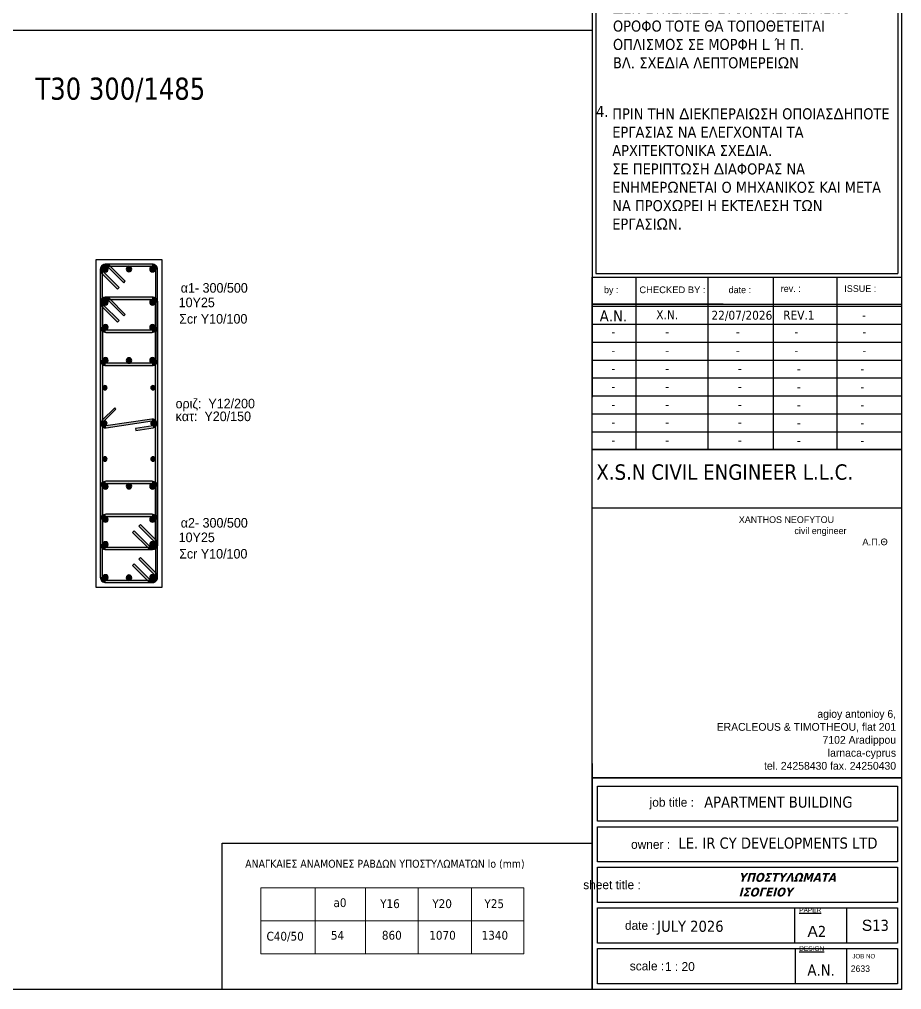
# Model space of a CAD drawing. Header units: millimetres. Extents: x -2171 to 1563, y -1758 to -1505.
# Drawn here: x -1136.86 to -1116.85, y -1630.29 to -1608.28 of the extents above; entities that cross this region are included whole.
import ezdxf

# ---------------------------------------------------------------- set-up
doc = ezdxf.new("R2010")
doc.units = ezdxf.units.MM
for name, color, linetype in [('-S_TEXT', 3, 'Continuous'), ('ANOIGMATA', 7, 'Continuous'), ('Col_Det', 7, 'Continuous'), ('Col_Det_Fill', 7, 'Continuous'), ('Geo_Col_Pro_1', 7, 'Continuous'), ('pinakaki', 153, 'Continuous')]:
    doc.layers.add(name, color=color, linetype=linetype)
doc.layers.add('A-ANNO-DIMS', color=1, linetype='Continuous', lineweight=9)
doc.layers.add('TEXT', color=20, linetype='Continuous', lineweight=13)
doc.styles.add('S1Arl22_b_934_161', font='arial.ttf', dxfattribs={"width": 0.933629, "height": 0.002175})
doc.styles.get("Standard").update_dxf_attribs({"font": 'tahoma.ttf'})

# ---------------------------------------------------------------- blocks, each defined once
blk = doc.blocks.new('PINAKAKI')
at = {"color": 0}
for p, q in [((121988.65, -208358.392), (121988.65, -208373.351)), ((121988.733, -208358.475), (121988.733, -208370.548)), ((121995.588, -208358.475), (121995.588, -208370.548)), ((121995.67, -208358.392), (121995.669, -208370.631)), ((121988.649, -208370.631), (121995.669, -208370.631)), ((121988.732, -208370.548), (121995.587, -208370.548)), ((121989.64, -208370.631), (121989.64, -208374.541)), ((121991.28, -208374.541), (121991.28, -208370.631)), ((121992.766, -208374.541), (121992.766, -208370.631)), ((121994.208, -208374.541), (121994.208, -208370.631)), ((121991.624, -208371.24), (121988.651, -208371.24)), ((121988.651, -208371.24), (121995.67, -208371.24)), ((121995.67, -208371.291), (121988.651, -208371.291)), ((121995.67, -208371.24), (121995.67, -208371.291)), ((121995.67, -208375.87), (121988.651, -208375.87)), ((121988.651, -208381.659), (121988.651, -208386.792)), ((121988.774, -208382.974), (121988.774, -208382.175)), ((121988.774, -208383.895), (121988.774, -208383.096)), ((121988.774, -208384.816), (121988.774, -208384.018)), ((121988.774, -208385.738), (121988.774, -208384.939)), ((121988.774, -208386.659), (121988.774, -208385.861))]:
    blk.add_line(p, q, dxfattribs=at)
at = {"color": 3}
blk.add_line((121995.67, -208372.455), (121995.67, -208374.541), dxfattribs=at)
at = {"color": 0}
for points in [[(121988.651, -208370.631), (121995.67, -208370.631), (121995.67, -208374.541), (121988.651, -208374.541)], [(121988.651, -208370.631), (121995.67, -208370.631), (121995.67, -208374.541), (121988.651, -208374.541)], [(121988.651, -208374.541), (121995.67, -208374.541), (121995.67, -208381.988), (121988.651, -208381.988)], [(121988.651, -208381.988), (121995.67, -208381.988), (121995.67, -208386.792), (121988.651, -208386.792)]]:
    blk.add_lwpolyline(points, close=True, dxfattribs=at)
for points in [[(121988.651, -208371.697), (121995.67, -208371.697)], [(121988.651, -208372.103), (121995.67, -208372.103)], [(121988.651, -208372.51), (121995.67, -208372.51)], [(121988.651, -208372.916), (121995.67, -208372.916)], [(121988.651, -208373.322), (121995.67, -208373.322)], [(121988.651, -208373.728), (121995.67, -208373.728)], [(121988.651, -208374.135), (121995.67, -208374.135)], [(121988.774, -208382.175), (121995.574, -208382.175), (121995.574, -208382.974), (121988.774, -208382.974)], [(121988.774, -208383.096), (121995.574, -208383.096), (121995.574, -208383.895), (121988.774, -208383.895)], [(121988.774, -208384.018), (121995.574, -208384.018), (121995.574, -208384.816), (121988.774, -208384.816)], [(121988.774, -208384.939), (121995.574, -208384.939), (121995.574, -208385.738), (121988.774, -208385.738)], [(121993.239, -208384.939), (121993.239, -208385.738)], [(121994.417, -208384.939), (121994.417, -208385.738)], [(121988.774, -208385.861), (121995.574, -208385.861), (121995.574, -208386.659), (121988.774, -208386.659)], [(121993.259, -208385.861), (121993.259, -208386.659)], [(121994.417, -208385.861), (121994.417, -208386.659)]]:
    blk.add_lwpolyline(points, dxfattribs=at)
blk.add_lwpolyline([(121988.651, -208374.541), (121995.67, -208374.541)])
at = {"layer": '-S_TEXT', "color": 3}
blk.add_text('4.', height=0.25, dxfattribs=at).set_placement((121988.739, -208366.994))
at = {"layer": '-S_TEXT', "color": 3, "char_height": 0.25, "attachment_point": 1}
for s, insert in [('ΣΤΗΝ ΠΕΡΙΠΤ{\\fArial|b0|i0|c186|p34;Ω}ΣΗ ΟΠΟΥ ΤΟ ΥΠΟΣΤΥΛ{\\fArial|b0|i0|c186|p34;Ω}ΜΑ {\\fArial|b0|i0|c186|p34;Δ}ΕΝ ΣΥΝΕΧΙΖΕΙ ΣΤΟΝ ΥΠΕΡΚΕΙΜΕΝΟ ΟΡΟΦΟ ΤΟΤΕ ΘΑ ΤΟΠΟΘΕΤΕΙΤΑΙ ΟΠΛΙΣΜΟΣ ΣΕ ΜΟΡΦΗ {\\fArial|b0|i0|c186|p34;L }Ή Π{\\fArial|b0|i0|c186|p34;.  \\P}ΒΛ{\\fArial|b0|i0|c186|p34;. }ΣΧΕ{\\fArial|b0|i0|c186|p34;Δ}Ι{\\fArial|b0|i0|c186|p34;A }ΛΕΠΤΟΜΕΡΕΙ{\\fArial|b0|i0|c186|p34;Ω}Ν', (121989.123, -208363.973)), ('ΠΡΙΝ ΤΗΝ {\\fArial|b0|i0|c186|p34;Δ}ΙΕΚΠΕΡΑΙ{\\fArial|b0|i0|c186|p34;Ω}ΣΗ ΟΠΟΙΑΣ{\\fArial|b0|i0|c186|p34;Δ}ΗΠΟΤΕ ΕΡΓΑΣΙΑΣ ΝΑ ΕΛΕΓΧΟΝΤΑΙ ΤΑ ΑΡΧΙΤΕΚΤΟΝΙΚΑ ΣΧΕ{\\fArial|b0|i0|c186|p34;Δ}ΙΑ{\\fArial|b0|i0|c186|p34;.\\P}ΣΕ ΠΕΡΙΠΤ{\\fArial|b0|i0|c186|p34;Ω}ΣΗ {\\fArial|b0|i0|c186|p34;Δ}ΙΑΦΟΡΑΣ ΝΑ ΕΝΗΜΕΡ{\\fArial|b0|i0|c186|p34;Ω}ΝΕΤΑΙ Ο ΜΗΧΑΝΙΚΟΣ ΚΑΙ ΜΕΤΑ ΝΑ ΠΡΟΧ{\\fArial|b0|i0|c186|p34;Ω}ΡΕΙ Η ΕΚΤΕΛΕΣΗ Τ{\\fArial|b0|i0|c186|p34;Ω}Ν ΕΡΓΑΣΙ{\\fArial|b0|i0|c186|p34;Ω}Ν{\\fArial|b0|i0|c186|p34;.}', (121989.107, -208366.797))]:
    blk.add_mtext_dynamic_manual_height_columns(s, width=6.38621, gutter_width=1, heights=[0], dxfattribs=dict(at, insert=insert))
at = {"layer": 'ANOIGMATA', "attachment_point": 1}
for s, insert, char_height, width in [('\\pi4.5494;{\\fBankGothic Lt BT|b0|i0|c0|p34;\\H1.5x;\\C7;XANTHOS NEOFYTOU\\P\\pi5.8103;civil engineer\\P\\pi7.351;\\fArial|b0|i0|c161|p34;Α.Π.Θ}', (121987.429, -208376.054), 0.10094, 7.9171), ('\\pxqr;{\\fBankGothic Lt BT|b0|i0|c161|p34;\\H1.1667x;\\C0;agioy antonioy 6,\\PERACLEOUS & TIMOTHEOU, flat 201\\P7102 Aradippou\\Plarnaca-cyprus\\Ptel. 24258430 fax. 24250430}', (121987.487, -208380.449), 0.15141, 8.05841), ('\\pxqr;{\\fBankGothic Lt BT|b0|i0|c0|p34;\\H1.5x;\\C7; \\H1.3333x; job title :}', (121987.622, -208382.441), 0.10094, 3.33818), ('\\A1;\\pxql;{\\H0.99983x;\\C7;APARTMENT BUILDING  \\H0.75013x;  }', (121991.193, -208382.412), 0.25234, 5.34758), ('\\pxqr;{\\fBankGothic Lt BT|b0|i0|c0|p34;\\H1.5x;\\C7; \\H1.3333x; owner :}', (121987.081, -208383.397), 0.10094, 3.33818), ('\\A1;{\\C7;LE. IR CY DEVELOPMENTS LTD  }', (121990.609, -208383.342), 0.2523, 5.34758), ('{\\fBankGothic Lt BT|b0|i0|c0|p34;\\C7;     sheet title :}', (121988.074, -208384.313), 0.20187, 3.33818), ('\\pxi8.03;{\\fBankGothic Lt BT|b0|i0|c161|p34;\\H0.5x;\\L\\C7;PAPER\\H2x;\\l }', (121991.643, -208384.933), 0.2125, 3.51387), ('\\pxqr;{\\fBankGothic Lt BT|b0|i0|c0|p34;\\C7; date :}', (121986.733, -208385.234), 0.20187, 3.33818), ('{\\fTahoma|b0|i0|c0|p34;\\C7;JULY 2026}', (121990.127, -208385.229), 0.25234, 4.57511), ('\\pxi8.03;{\\fBankGothic Lt BT|b0|i0|c0|p34;\\H0.5x;\\L\\C7;DESIGN\\H2x;\\l }', (121991.643, -208385.808), 0.2125, 3.51387), ('\\pxi8.03;{\\fBankGothic Lt BT|b0|i0|c0|p34;\\C7;JOB NO}', (121993.744, -208385.984), 0.10094, 3.33818), ('\\pxqr;{\\fBankGothic Lt BT|b0|i0|c0|p34;\\C7; scale :}', (121986.947, -208386.155), 0.20187, 3.33818), ('\\pxi8.03;{\\fBankGothic Lt BT|b0|i0|c161|p34;\\C7;2\\fBankGothic Lt BT|b0|i0|c0|p34;633}', (121993.339, -208386.244), 0.14671, 4.85205)]:
    blk.add_mtext(s, dxfattribs=dict(at, insert=insert, char_height=char_height, width=width))
at = {"layer": 'ANOIGMATA', "char_height": 0.25234, "attachment_point": 1}
for s, insert in [('{\\fArial|b0|i0|c186|p34;A}2', (121993.535, -208385.347)), ('A{\\fArial|b0|i0|c186|p34;.}N{\\fArial|b0|i0|c186|p34;.}', (121993.535, -208386.222))]:
    blk.add_mtext_dynamic_manual_height_columns(s, width=10.89316, gutter_width=1, heights=[0], dxfattribs=dict(at, insert=insert))
at = {"layer": 'TEXT', "color": 0, "attachment_point": 1}
for s, insert, char_height, width in [('\\pxqc;{\\fBankGothic Lt BT|b0|i0|c161|p34;\\C7;by :}', (121988.625, -208370.839), 0.15234, 0.91751), ('\\pxqc;{\\fArial|b0|i0|c186|p34;\\C7;CHECKED BY\\fBankGothic Lt BT|b0|i0|c161|p34; :}', (121989.201, -208370.839), 0.15234, 2.53906), ('\\pxqc;{\\fBankGothic Lt BT|b0|i0|c0|p34;\\C7;date :}', (121990.732, -208370.839), 0.15234, 2.53906), ('{\\fBankGothic Lt BT|b0|i0|c161|p34;\\C7;rev\\fBankGothic Lt BT|b0|i0|c0|p34;.\\fBankGothic Lt BT|b0|i0|c161|p34; :}', (121992.929, -208370.812), 0.152344, 2.53906), ('{\\fBankGothic Lt BT|b0|i0|c0|p34;\\C7;ISSUE\\fBankGothic Lt BT|b0|i0|c161|p34; :}', (121994.371, -208370.812), 0.15234, 2.53906), ('\\pxqc;{\\fTahoma|b0|i0|c0|p34;\\C7;A\\fTahoma|b0|i0|c161|p34;.\\fTahoma|b0|i0|c0|p34;N\\fTahoma|b0|i0|c161|p34;.}', (121988.625, -208371.379), 0.253906, 1.01563), ('\\pxqc;{\\fTahoma|b0|i0|c0|p34;\\H0.8x;\\C7;X.N.}', (121989.084, -208371.379), 0.25391, 2.53906), ('{\\fTahoma|b0|i0|c0|p34;\\C7;22\\fTahoma|b0|i0|c161|p34;/\\fTahoma|b0|i0|c0|p34;07\\fTahoma|b0|i0|c161|p34;/202\\fTahoma|b0|i0|c0|p34;6}', (121991.357, -208371.391), 0.203125, 1.35307), ('\\pxqc;{\\fTahoma|b0|i0|c0|p34;\\H0.8x;\\C7;REV.1}', (121992.706, -208371.388), 0.25391, 1.26753), ('\\pxqc;{\\fTahoma|b0|i0|c0|p34;\\H0.8x;\\C7; \\fTahoma|b0|i0|c161|p34;-}', (121994.148, -208371.388), 0.25391, 1.26753), ('\\pxqc;{\\fTahoma|b0|i0|c0|p34;\\H0.8x;\\C7;-}', (121988.625, -208371.768), 0.25391, 1.01563), ('\\pxqc;{\\fTahoma|b0|i0|c0|p34;\\H0.8x;\\C7;-}', (121989.084, -208371.768), 0.25391, 2.53906), ('\\pxqc;{\\fTahoma|b0|i0|c0|p34;\\H0.8x;\\C7;   -}', (121990.571, -208371.768), 0.25391, 2.53906), ('\\pxqc;{\\fTahoma|b0|i0|c0|p34;\\H0.8x;\\C7;-}', (121992.012, -208371.768), 0.25391, 2.53906), ('\\pxqc;{\\fTahoma|b0|i0|c0|p34;\\H0.8x;\\C7;-}', (121993.558, -208371.768), 0.25391, 2.53906), ('\\pxqc;{\\fTahoma|b0|i0|c0|p34;\\H0.8x;\\C7;-}', (121988.625, -208372.192), 0.25391, 1.01563), ('\\pxqc;{\\fTahoma|b0|i0|c0|p34;\\H0.8x;\\C7;-}', (121989.084, -208372.192), 0.25391, 2.53906), ('\\pxqc;{\\fTahoma|b0|i0|c0|p34;\\H0.8x;\\C7;   -}', (121990.571, -208372.192), 0.25391, 2.53906), ('\\pxqc;{\\fTahoma|b0|i0|c0|p34;\\H0.8x;\\C7;-}', (121992.012, -208372.192), 0.25391, 2.53906), ('\\pxqc;{\\fTahoma|b0|i0|c0|p34;\\H0.8x;\\C7;-}', (121993.558, -208372.192), 0.25391, 2.53906), ('\\pxqc;{\\fTahoma|b0|i0|c0|p34;\\H0.8x;\\C7;-}', (121988.625, -208372.598), 0.25391, 1.01563), ('\\pxqc;{\\fTahoma|b0|i0|c0|p34;\\H0.8x;\\C7;-}', (121989.084, -208372.598), 0.25391, 2.53906), ('\\pxqc;{\\fTahoma|b0|i0|c0|p34;\\H0.8x;\\C7;-}', (121990.732, -208372.598), 0.25391, 2.53906), ('\\pxqc;{\\fTahoma|b0|i0|c161|p34;\\H0.8x;\\C7;-}', (121992.706, -208372.607), 0.25391, 1.26753), ('\\pxqc;{\\fTahoma|b0|i0|c161|p34;\\H0.8x;\\C7;-}', (121994.148, -208372.607), 0.25391, 1.26753), ('\\pxqc;{\\fTahoma|b0|i0|c0|p34;\\H0.8x;\\C7;-}', (121988.625, -208373.004), 0.25391, 1.01563), ('\\pxqc;{\\fTahoma|b0|i0|c0|p34;\\H0.8x;\\C7;-}', (121989.084, -208373.004), 0.25391, 2.53906), ('\\pxqc;{\\fTahoma|b0|i0|c0|p34;\\H0.8x;\\C7;-}', (121990.732, -208373.004), 0.25391, 2.53906), ('\\pxqc;{\\fTahoma|b0|i0|c161|p34;\\H0.8x;\\C7;-}', (121992.706, -208373.013), 0.25391, 1.26753), ('\\pxqc;{\\fTahoma|b0|i0|c161|p34;\\H0.8x;\\C7;-}', (121994.148, -208373.013), 0.25391, 1.26753), ('\\pxqc;{\\fTahoma|b0|i0|c0|p34;\\H0.8x;\\C7;-}', (121988.625, -208373.41), 0.25391, 1.01563), ('\\pxqc;{\\fTahoma|b0|i0|c0|p34;\\H0.8x;\\C7;-}', (121989.084, -208373.41), 0.25391, 2.53906), ('\\pxqc;{\\fTahoma|b0|i0|c0|p34;\\H0.8x;\\C7;-}', (121990.732, -208373.41), 0.25391, 2.53906), ('\\pxqc;{\\fTahoma|b0|i0|c161|p34;\\H0.8x;\\C7;-}', (121992.706, -208373.419), 0.25391, 1.26753), ('\\pxqc;{\\fTahoma|b0|i0|c161|p34;\\H0.8x;\\C7;-}', (121994.148, -208373.419), 0.25391, 1.26753), ('\\pxqc;{\\fTahoma|b0|i0|c0|p34;\\H0.8x;\\C7;-}', (121988.625, -208373.817), 0.25391, 1.01563), ('\\pxqc;{\\fTahoma|b0|i0|c0|p34;\\H0.8x;\\C7;-}', (121989.084, -208373.817), 0.25391, 2.53906), ('\\pxqc;{\\fTahoma|b0|i0|c0|p34;\\H0.8x;\\C7;-}', (121990.732, -208373.817), 0.25391, 2.53906), ('\\pxqc;{\\fTahoma|b0|i0|c161|p34;\\H0.8x;\\C7;-}', (121992.706, -208373.826), 0.25391, 1.26753), ('\\pxqc;{\\fTahoma|b0|i0|c161|p34;\\H0.8x;\\C7;-}', (121994.148, -208373.826), 0.25391, 1.26753), ('\\pxqc;{\\fTahoma|b0|i0|c0|p34;\\H0.8x;\\C7;-}', (121988.625, -208374.223), 0.25391, 1.01563), ('\\pxqc;{\\fTahoma|b0|i0|c0|p34;\\H0.8x;\\C7;-}', (121989.084, -208374.223), 0.25391, 2.53906), ('\\pxqc;{\\fTahoma|b0|i0|c0|p34;\\H0.8x;\\C7;-}', (121990.732, -208374.223), 0.25391, 2.53906), ('\\pxqc;{\\fTahoma|b0|i0|c161|p34;\\H0.8x;\\C7;-}', (121992.706, -208374.232), 0.25391, 1.26753), ('\\pxqc;{\\fTahoma|b0|i0|c161|p34;\\H0.8x;\\C7;-}', (121994.148, -208374.232), 0.25391, 1.26753), ('X.S.N CIVIL ENGINEER L.L.C.\\P', (121988.746, -208374.875), 0.35, 6.92207)]:
    blk.add_mtext(s, dxfattribs=dict(at, insert=insert, char_height=char_height, width=width))
at = {"layer": 'TEXT', "insert": (121992.706, -208371.388), "char_height": 0.25391, "width": 1.26753, "attachment_point": 1}
blk.add_mtext('{\\fTahoma|b0|i0|c0|p34;\\H0.8x;\\C7; }', dxfattribs=at)
blk = doc.blocks.new('A$C2c4623ba')
for p, q in [((0.358, 1.5), (0.358, 0)), ((0.358, 1.5), (6.317, 1.5)), ((1.584, 1.5), (1.584, 0)), ((2.732, 1.5), (2.732, 0)), ((3.922, 1.5), (3.922, 0)), ((5.13, 1.5), (5.13, 0)), ((6.317, 1.5), (6.317, 0)), ((0.358, 0.75), (6.317, 0.75)), ((0.358, 0.75), (6.317, 0.75)), ((0.358, 0.75), (6.317, 0.75)), ((0.358, 0), (6.317, 0)), ((0.358, 0), (6.317, 0))]:
    blk.add_line(p, q)
for s, height, p in [('ΑΝΑΓΚΑΙΕΣ ΑΝΑΜΟΝΕΣ ΡΑΒΔΩΝ ΥΠΟΣΤΥΛΩΜΑΤΩΝ lo (mm)', 0.18, (0, 1.955)), ('a0', 0.2, (2.003, 1.062)), ('Y16', 0.2, (3.062, 1.039)), ('Y20', 0.2, (4.245, 1.039)), ('Y25', 0.2, (5.427, 1.039)), ('C40/50', 0.2, (0.484, 0.3)), ('54', 0.2, (1.945, 0.322)), ('860', 0.2, (3.101, 0.322)), ('1070', 0.2, (4.176, 0.322)), ('1340', 0.2, (5.363, 0.322))]:
    blk.add_text(s, height=height).set_placement(p)

msp = doc.modelspace()

# ---------------------------------------------------------------- hatches: boundary and pattern name
at = {"layer": 'Col_Det_Fill'}
for color, points in [(252, [(-1134.848, -1613.906), (-1134.8127, -1613.8706, 0.6681786), (-1135.0261, -1613.959), (-1134.9761, -1613.959, -0.6681786)]), (252, [(-1134.9011, -1613.884), (-1134.9011, -1613.834, 0.6681786), (-1134.9895, -1614.0474), (-1134.9541, -1614.0121, -0.6681786)]), (12, [(-1134.9099, -1613.8877, 0.4142136), (-1134.9724, -1613.9502, 0.4142136), (-1134.9099, -1614.0127, 0.4142136), (-1134.8474, -1613.9502, 0.4142136)]), (252, [(-1133.8511, -1613.884), (-1133.8511, -1613.834), (-1134.9011, -1613.834), (-1134.9011, -1613.884)]), (252, [(-1134.4945, -1614.2595), (-1134.4591, -1614.2242), (-1134.8127, -1613.8706), (-1134.848, -1613.906)]), (133, [(-1134.3761, -1613.884, 0.4142136), (-1134.4386, -1613.9465, 0.4142136), (-1134.3761, -1614.009, 0.4142136), (-1134.3136, -1613.9465, 0.4142136)]), (12, [(-1133.8422, -1613.8877, 0.4142136), (-1133.9047, -1613.9502, 0.4142136), (-1133.8422, -1614.0127, 0.4142136), (-1133.7797, -1613.9502, 0.4142136)]), (252, [(-1133.7761, -1613.959), (-1133.7261, -1613.959, 0.4142136), (-1133.8511, -1613.834), (-1133.8511, -1613.884, -0.4142136)]), (252, [(-1134.9761, -1613.959), (-1135.0261, -1613.959), (-1135.0261, -1616.009), (-1134.9761, -1616.009)]), (252, [(-1134.9541, -1614.0121), (-1134.9895, -1614.0474), (-1134.6359, -1614.401), (-1134.6005, -1614.3656)]), (252, [(-1133.7761, -1616.009), (-1133.7261, -1616.009), (-1133.7261, -1613.959), (-1133.7761, -1613.959)]), (252, [(-1134.848, -1614.656), (-1134.8127, -1614.6206, 0.6681786), (-1135.0261, -1614.709), (-1134.9761, -1614.709, -0.6681786)]), (252, [(-1134.9011, -1614.634), (-1134.9011, -1614.584, 0.6681786), (-1134.9895, -1614.7974), (-1134.9541, -1614.7621, -0.6681786)]), (252, [(-1133.8511, -1614.634), (-1133.8511, -1614.584), (-1134.9011, -1614.584), (-1134.9011, -1614.634)]), (252, [(-1133.7761, -1614.709), (-1133.7261, -1614.709, 0.4142136), (-1133.8511, -1614.584), (-1133.8511, -1614.634, -0.4142136)]), (252, [(-1134.9711, -1614.6721), (-1135.0311, -1614.6721), (-1135.0311, -1620.2229), (-1134.9711, -1620.2229)]), (252, [(-1134.9761, -1614.709), (-1135.0261, -1614.709), (-1135.0261, -1615.259), (-1134.9761, -1615.259)]), (252, [(-1134.9541, -1614.7621), (-1134.9895, -1614.7974), (-1134.6359, -1615.151), (-1134.6005, -1615.1156)]), (56, [(-1134.9099, -1614.6377, 0.4142136), (-1134.9724, -1614.7002, 0.4142136), (-1134.9099, -1614.7627, 0.4142136), (-1134.8474, -1614.7002, 0.4142136)]), (252, [(-1134.4945, -1615.0095), (-1134.4591, -1614.9742), (-1134.8127, -1614.6206), (-1134.848, -1614.656)]), (56, [(-1133.8422, -1614.6377, 0.4142136), (-1133.9047, -1614.7002, 0.4142136), (-1133.8422, -1614.7627, 0.4142136), (-1133.7797, -1614.7002, 0.4142136)]), (252, [(-1133.7811, -1620.2229), (-1133.7211, -1620.2229), (-1133.7211, -1614.6721), (-1133.7811, -1614.6721)]), (252, [(-1133.7761, -1615.259), (-1133.7261, -1615.259), (-1133.7261, -1614.709), (-1133.7761, -1614.709)]), (56, [(-1134.9099, -1615.2054, 0.4142136), (-1134.9724, -1615.2679, 0.4142136), (-1134.9099, -1615.3304, 0.4142136), (-1134.8474, -1615.2679, 0.4142136)]), (56, [(-1133.8422, -1615.2054, 0.4142136), (-1133.9047, -1615.2679, 0.4142136), (-1133.8422, -1615.3304, 0.4142136), (-1133.7797, -1615.2679, 0.4142136)]), (252, [(-1134.9761, -1615.259), (-1135.0261, -1615.259, 0.4142136), (-1134.9011, -1615.384), (-1134.9011, -1615.334, -0.4142136)]), (252, [(-1134.9011, -1615.334), (-1134.9011, -1615.384), (-1133.8511, -1615.384), (-1133.8511, -1615.334)]), (252, [(-1133.8511, -1615.334), (-1133.8511, -1615.384, 0.4142136), (-1133.7261, -1615.259), (-1133.7761, -1615.259, -0.4142136)]), (252, [(-1134.9761, -1616.009), (-1135.0261, -1616.009, 0.4142136), (-1134.9011, -1616.134), (-1134.9011, -1616.084, -0.4142136)]), (12, [(-1134.9099, -1615.9554, 0.4142136), (-1134.9724, -1616.0179, 0.4142136), (-1134.9099, -1616.0804, 0.4142136), (-1134.8474, -1616.0179, 0.4142136)]), (252, [(-1134.9011, -1616.084), (-1134.9011, -1616.134), (-1133.8511, -1616.134), (-1133.8511, -1616.084)]), (133, [(-1134.3761, -1615.959, 0.4142136), (-1134.4386, -1616.0215, 0.4142136), (-1134.3761, -1616.084, 0.4142136), (-1134.3136, -1616.0215, 0.4142136)]), (12, [(-1133.8422, -1615.9554, 0.4142136), (-1133.9047, -1616.0179, 0.4142136), (-1133.8422, -1616.0804, 0.4142136), (-1133.7797, -1616.0179, 0.4142136)]), (252, [(-1133.8511, -1616.084), (-1133.8511, -1616.134, 0.4142136), (-1133.7261, -1616.009), (-1133.7761, -1616.009, -0.4142136)]), (133, [(-1134.9211, -1616.6888, 0.4142136), (-1134.8711, -1616.6388, 0.4142136), (-1134.9211, -1616.5888, 0.4142136), (-1134.9711, -1616.6388, 0.4142136)]), (133, [(-1133.8311, -1616.6888, 0.4142136), (-1133.7811, -1616.6388, 0.4142136), (-1133.8311, -1616.5888, 0.4142136), (-1133.8811, -1616.6388, 0.4142136)]), (252, [(-1134.9818, -1617.3768), (-1134.9535, -1617.4051), (-1134.6707, -1617.1222), (-1134.6989, -1617.0939)]), (252, [(-1134.8961, -1617.5464), (-1134.9021, -1617.5068, -0.7238783), (-1134.9535, -1617.4051), (-1134.9818, -1617.3768, 0.7238783)]), (133, [(-1134.9211, -1617.4975, 0.4142136), (-1134.8711, -1617.4475, 0.4142136), (-1134.9211, -1617.3975, 0.4142136), (-1134.9711, -1617.4475, 0.4142136)]), (252, [(-1133.85, -1617.3882), (-1133.856, -1617.3486), (-1134.9021, -1617.5068), (-1134.8961, -1617.5464)]), (133, [(-1133.8311, -1617.4975, 0.4142136), (-1133.7811, -1617.4475, 0.4142136), (-1133.8311, -1617.3975, 0.4142136), (-1133.8811, -1617.4475, 0.4142136)]), (252, [(-1133.8321, -1617.5068), (-1133.8261, -1617.5464, 1), (-1133.856, -1617.3486), (-1133.85, -1617.3882, -1)]), (252, [(-1134.2276, -1617.5666), (-1134.2216, -1617.6062), (-1133.8261, -1617.5464), (-1133.8321, -1617.5068)]), (133, [(-1134.9211, -1618.3061, 0.4142136), (-1134.8711, -1618.2561, 0.4142136), (-1134.9211, -1618.2061, 0.4142136), (-1134.9711, -1618.2561, 0.4142136)]), (133, [(-1133.8311, -1618.3061, 0.4142136), (-1133.7811, -1618.2561, 0.4142136), (-1133.8311, -1618.2061, 0.4142136), (-1133.8811, -1618.2561, 0.4142136)]), (252, [(-1134.9011, -1618.8109), (-1134.9011, -1618.7609, 0.4142136), (-1135.0261, -1618.8859), (-1134.9761, -1618.8859, -0.4142136)]), (252, [(-1133.8511, -1618.8109), (-1133.8511, -1618.7609), (-1134.9011, -1618.7609), (-1134.9011, -1618.8109)]), (252, [(-1133.7761, -1618.8859), (-1133.7261, -1618.8859, 0.4142136), (-1133.8511, -1618.7609), (-1133.8511, -1618.8109, -0.4142136)]), (252, [(-1134.9761, -1618.8859), (-1135.0261, -1618.8859), (-1135.0261, -1620.9359), (-1134.9761, -1620.9359)]), (12, [(-1134.9099, -1618.9396, 0.4142136), (-1134.8474, -1618.8771, 0.4142136), (-1134.9099, -1618.8146, 0.4142136), (-1134.9724, -1618.8771, 0.4142136)]), (133, [(-1134.3761, -1618.9359, 0.4142136), (-1134.3136, -1618.8734, 0.4142136), (-1134.3761, -1618.8109, 0.4142136), (-1134.4386, -1618.8734, 0.4142136)]), (12, [(-1133.8422, -1618.9396, 0.4142136), (-1133.7797, -1618.8771, 0.4142136), (-1133.8422, -1618.8146, 0.4142136), (-1133.9047, -1618.8771, 0.4142136)]), (252, [(-1133.7761, -1620.9359), (-1133.7261, -1620.9359), (-1133.7261, -1618.8859), (-1133.7761, -1618.8859)]), (252, [(-1134.9011, -1619.5609), (-1134.9011, -1619.5109, 0.4142136), (-1135.0261, -1619.6359), (-1134.9761, -1619.6359, -0.4142136)]), (252, [(-1134.9761, -1619.6359), (-1135.0261, -1619.6359), (-1135.0261, -1620.1859), (-1134.9761, -1620.1859)]), (56, [(-1134.9099, -1619.6896, 0.4142136), (-1134.8474, -1619.6271, 0.4142136), (-1134.9099, -1619.5646, 0.4142136), (-1134.9724, -1619.6271, 0.4142136)]), (252, [(-1133.8511, -1619.5609), (-1133.8511, -1619.5109), (-1134.9011, -1619.5109), (-1134.9011, -1619.5609)]), (56, [(-1133.8422, -1619.6896, 0.4142136), (-1133.7797, -1619.6271, 0.4142136), (-1133.8422, -1619.5646, 0.4142136), (-1133.9047, -1619.6271, 0.4142136)]), (252, [(-1133.7761, -1619.6359), (-1133.7261, -1619.6359, 0.4142136), (-1133.8511, -1619.5109), (-1133.8511, -1619.5609, -0.4142136)]), (252, [(-1133.7761, -1620.1859), (-1133.7261, -1620.1859), (-1133.7261, -1619.6359), (-1133.7761, -1619.6359)]), (252, [(-1133.798, -1620.1329), (-1133.7627, -1620.0975), (-1134.1162, -1619.744), (-1134.1516, -1619.7793)]), (252, [(-1134.2577, -1619.8854), (-1134.293, -1619.9208), (-1133.9395, -1620.2743), (-1133.9041, -1620.239)]), (252, [(-1134.9761, -1620.1859), (-1135.0261, -1620.1859, 0.4142136), (-1134.9011, -1620.3109), (-1134.9011, -1620.2609, -0.4142136)]), (56, [(-1134.9099, -1620.2573, 0.4142136), (-1134.8474, -1620.1948, 0.4142136), (-1134.9099, -1620.1323, 0.4142136), (-1134.9724, -1620.1948, 0.4142136)]), (252, [(-1134.9011, -1620.2609), (-1134.9011, -1620.3109), (-1133.8511, -1620.3109), (-1133.8511, -1620.2609)]), (252, [(-1133.9041, -1620.239), (-1133.9395, -1620.2743, 0.6681786), (-1133.7261, -1620.1859), (-1133.7761, -1620.1859, -0.6681786)]), (56, [(-1133.8422, -1620.2573, 0.4142136), (-1133.7797, -1620.1948, 0.4142136), (-1133.8422, -1620.1323, 0.4142136), (-1133.9047, -1620.1948, 0.4142136)]), (252, [(-1133.8511, -1620.2609), (-1133.8511, -1620.3109, 0.6681786), (-1133.7627, -1620.0975), (-1133.798, -1620.1329, -0.6681786)]), (252, [(-1133.798, -1620.8829), (-1133.7627, -1620.8475), (-1134.1162, -1620.494), (-1134.1516, -1620.5293)]), (252, [(-1134.2577, -1620.6354), (-1134.293, -1620.6708), (-1133.9395, -1621.0243), (-1133.9041, -1620.989)]), (252, [(-1134.9761, -1620.9359), (-1135.0261, -1620.9359, 0.4142136), (-1134.9011, -1621.0609), (-1134.9011, -1621.0109, -0.4142136)]), (12, [(-1134.9099, -1621.0073, 0.4142136), (-1134.8474, -1620.9448, 0.4142136), (-1134.9099, -1620.8823, 0.4142136), (-1134.9724, -1620.9448, 0.4142136)]), (133, [(-1134.3761, -1621.0109, 0.4142136), (-1134.3136, -1620.9484, 0.4142136), (-1134.3761, -1620.8859, 0.4142136), (-1134.4386, -1620.9484, 0.4142136)]), (252, [(-1133.9041, -1620.989), (-1133.9395, -1621.0243, 0.6681786), (-1133.7261, -1620.9359), (-1133.7761, -1620.9359, -0.6681786)]), (12, [(-1133.8422, -1621.0073, 0.4142136), (-1133.7797, -1620.9448, 0.4142136), (-1133.8422, -1620.8823, 0.4142136), (-1133.9047, -1620.9448, 0.4142136)]), (252, [(-1133.8511, -1621.0109), (-1133.8511, -1621.0609, 0.6681786), (-1133.7627, -1620.8475), (-1133.798, -1620.8829, -0.6681786)]), (252, [(-1134.9011, -1621.0109), (-1134.9011, -1621.0609), (-1133.8511, -1621.0609), (-1133.8511, -1621.0109)])]:
    msp.add_hatch(color=color, dxfattribs=at).paths.add_polyline_path(points)

# ---------------------------------------------------------------- linework, layer by layer
at = {"layer": '-S_TEXT', "ltscale": 5}
msp.add_lwpolyline([(-1174.9987, -1590.2497), (-1116.8512, -1590.2497), (-1116.8512, -1630.2944), (-1174.9987, -1630.2944)], close=True, dxfattribs=at)
at = {"layer": '-S_TEXT', "color": 3, "linetype": 'Continuous', "ltscale": 0.5}
msp.add_lwpolyline([(-1132.2604, -1626.9731), (-1123.8701, -1626.9731), (-1123.8701, -1630.2944), (-1132.2604, -1630.2944)], close=True, dxfattribs=at)
at = {"layer": 'Col_Det', "color": 7}
for points in [[(-1133.6261, -1613.734), (-1135.1261, -1613.734)], [(-1135.1261, -1613.734), (-1135.1261, -1621.1609)], [(-1133.8511, -1613.834), (-1134.9011, -1613.834)], [(-1134.9011, -1613.884), (-1133.8511, -1613.884)], [(-1134.848, -1613.906), (-1134.4945, -1614.2595)], [(-1134.4591, -1614.2242), (-1134.8127, -1613.8706)], [(-1133.6261, -1621.1609), (-1133.6261, -1613.734)], [(-1135.0261, -1613.959), (-1135.0261, -1616.009)], [(-1134.9895, -1614.0474), (-1134.6359, -1614.401)], [(-1134.9761, -1616.009), (-1134.9761, -1613.959)], [(-1134.6005, -1614.3656), (-1134.9541, -1614.0121)], [(-1133.7761, -1613.959), (-1133.7761, -1616.009)], [(-1133.7261, -1616.009), (-1133.7261, -1613.959)], [(-1134.6359, -1614.401), (-1134.6005, -1614.3656)], [(-1134.4945, -1614.2595), (-1134.4591, -1614.2242)], [(-1133.8511, -1614.584), (-1134.9011, -1614.584)], [(-1134.9711, -1614.6721), (-1135.0311, -1614.6721)], [(-1135.0311, -1614.6721), (-1135.0311, -1620.2229)], [(-1135.0261, -1614.709), (-1135.0261, -1615.259)], [(-1134.9895, -1614.7974), (-1134.6359, -1615.151)], [(-1134.9761, -1615.259), (-1134.9761, -1614.709)], [(-1134.9711, -1620.2229), (-1134.9711, -1614.6721)], [(-1134.6005, -1615.1156), (-1134.9541, -1614.7621)], [(-1134.9011, -1614.634), (-1133.8511, -1614.634)], [(-1134.848, -1614.656), (-1134.4945, -1615.0095)], [(-1134.4591, -1614.9742), (-1134.8127, -1614.6206)], [(-1133.7211, -1614.6721), (-1133.7811, -1614.6721)], [(-1133.7811, -1614.6721), (-1133.7811, -1620.2229)], [(-1133.7761, -1614.709), (-1133.7761, -1615.259)], [(-1133.7261, -1615.259), (-1133.7261, -1614.709)], [(-1133.7211, -1620.2229), (-1133.7211, -1614.6721)], [(-1134.4945, -1615.0095), (-1134.4591, -1614.9742)], [(-1134.6359, -1615.151), (-1134.6005, -1615.1156)], [(-1133.8511, -1615.334), (-1134.9011, -1615.334)], [(-1134.9011, -1615.384), (-1133.8511, -1615.384)], [(-1133.8511, -1616.084), (-1134.9011, -1616.084)], [(-1134.9011, -1616.134), (-1133.8511, -1616.134)], [(-1134.6989, -1617.0939), (-1134.9818, -1617.3768)], [(-1134.9535, -1617.4051), (-1134.6707, -1617.1222)], [(-1134.6707, -1617.1222), (-1134.6989, -1617.0939)], [(-1133.856, -1617.3486), (-1134.9021, -1617.5068)], [(-1134.8961, -1617.5464), (-1133.85, -1617.3882)], [(-1133.8321, -1617.5068), (-1134.2276, -1617.5666)], [(-1134.2276, -1617.5666), (-1134.2216, -1617.6062)], [(-1134.2216, -1617.6062), (-1133.8261, -1617.5464)], [(-1133.8511, -1618.7609), (-1134.9011, -1618.7609)], [(-1135.0261, -1618.8859), (-1135.0261, -1620.9359)], [(-1134.9761, -1620.9359), (-1134.9761, -1618.8859)], [(-1134.9011, -1618.8109), (-1133.8511, -1618.8109)], [(-1133.7761, -1618.8859), (-1133.7761, -1620.9359)], [(-1133.7261, -1620.9359), (-1133.7261, -1618.8859)], [(-1135.0261, -1619.6359), (-1135.0261, -1620.1859)], [(-1134.9761, -1620.1859), (-1134.9761, -1619.6359)], [(-1133.8511, -1619.5109), (-1134.9011, -1619.5109)], [(-1134.9011, -1619.5609), (-1133.8511, -1619.5609)], [(-1133.7761, -1619.6359), (-1133.7761, -1620.1859)], [(-1133.7261, -1620.1859), (-1133.7261, -1619.6359)], [(-1134.1162, -1619.744), (-1134.1516, -1619.7793)], [(-1134.1516, -1619.7793), (-1133.798, -1620.1329)], [(-1133.7627, -1620.0975), (-1134.1162, -1619.744)], [(-1134.2577, -1619.8854), (-1134.293, -1619.9208)], [(-1134.293, -1619.9208), (-1133.9395, -1620.2743)], [(-1133.9041, -1620.239), (-1134.2577, -1619.8854)], [(-1135.0311, -1620.2229), (-1134.9711, -1620.2229)], [(-1133.8511, -1620.2609), (-1134.9011, -1620.2609)], [(-1134.9011, -1620.3109), (-1133.8511, -1620.3109)], [(-1133.7811, -1620.2229), (-1133.7211, -1620.2229)], [(-1134.1162, -1620.494), (-1134.1516, -1620.5293)], [(-1134.1516, -1620.5293), (-1133.798, -1620.8829)], [(-1133.7627, -1620.8475), (-1134.1162, -1620.494)], [(-1134.2577, -1620.6354), (-1134.293, -1620.6708)], [(-1134.293, -1620.6708), (-1133.9395, -1621.0243)], [(-1133.9041, -1620.989), (-1134.2577, -1620.6354)], [(-1135.1261, -1621.1609), (-1133.6261, -1621.1609)], [(-1133.8511, -1621.0109), (-1134.9011, -1621.0109)], [(-1134.9011, -1621.0609), (-1133.8511, -1621.0609)]]:
    msp.add_lwpolyline(points, dxfattribs=at)
for points in [[(-1134.8127, -1613.8706, 0.6681786), (-1135.0261, -1613.959)], [(-1134.9011, -1613.834, 0.6681786), (-1134.9895, -1614.0474)], [(-1134.9761, -1613.959, -0.6681786), (-1134.848, -1613.906, -0.6681786)], [(-1134.9541, -1614.0121, -0.6681786), (-1134.9011, -1613.884, -0.6681786)], [(-1134.9099, -1613.8877, 0.4142136), (-1134.9724, -1613.9502, 0.4142136)], [(-1134.8474, -1613.9502, 0.4142136), (-1134.9099, -1613.8877, 0.4142136)], [(-1134.3761, -1613.884, 0.4142136), (-1134.4386, -1613.9465, 0.4142136)], [(-1134.3136, -1613.9465, 0.4142136), (-1134.3761, -1613.884, 0.4142136)], [(-1133.8422, -1613.8877, 0.4142136), (-1133.9047, -1613.9502, 0.4142136)], [(-1133.7261, -1613.959, 0.4142136), (-1133.8511, -1613.834)], [(-1133.8511, -1613.884, -0.4142136), (-1133.7761, -1613.959, -0.4142136)], [(-1133.7797, -1613.9502, 0.4142136), (-1133.8422, -1613.8877, 0.4142136)], [(-1134.9724, -1613.9502, 0.4142136), (-1134.9099, -1614.0127, 0.4142136)], [(-1134.9099, -1614.0127, 0.4142136), (-1134.8474, -1613.9502, 0.4142136)], [(-1134.4386, -1613.9465, 0.4142136), (-1134.3761, -1614.009, 0.4142136)], [(-1134.3761, -1614.009, 0.4142136), (-1134.3136, -1613.9465, 0.4142136)], [(-1133.9047, -1613.9502, 0.4142136), (-1133.8422, -1614.0127, 0.4142136)], [(-1133.8422, -1614.0127, 0.4142136), (-1133.7797, -1613.9502, 0.4142136)], [(-1134.8127, -1614.6206, 0.6681786), (-1135.0261, -1614.709)], [(-1134.9011, -1614.584, 0.6681786), (-1134.9895, -1614.7974)], [(-1133.7261, -1614.709, 0.4142136), (-1133.8511, -1614.584)], [(-1134.9761, -1614.709, -0.6681786), (-1134.848, -1614.656, -0.6681786)], [(-1134.9541, -1614.7621, -0.6681786), (-1134.9011, -1614.634, -0.6681786)], [(-1134.9099, -1614.6377, 0.4142136), (-1134.9724, -1614.7002, 0.4142136)], [(-1134.9724, -1614.7002, 0.4142136), (-1134.9099, -1614.7627, 0.4142136)], [(-1134.8474, -1614.7002, 0.4142136), (-1134.9099, -1614.6377, 0.4142136)], [(-1134.9099, -1614.7627, 0.4142136), (-1134.8474, -1614.7002, 0.4142136)], [(-1133.8422, -1614.6377, 0.4142136), (-1133.9047, -1614.7002, 0.4142136)], [(-1133.9047, -1614.7002, 0.4142136), (-1133.8422, -1614.7627, 0.4142136)], [(-1133.8511, -1614.634, -0.4142136), (-1133.7761, -1614.709, -0.4142136)], [(-1133.7797, -1614.7002, 0.4142136), (-1133.8422, -1614.6377, 0.4142136)], [(-1133.8422, -1614.7627, 0.4142136), (-1133.7797, -1614.7002, 0.4142136)], [(-1134.9099, -1615.2054, 0.4142136), (-1134.9724, -1615.2679, 0.4142136)], [(-1134.8474, -1615.2679, 0.4142136), (-1134.9099, -1615.2054, 0.4142136)], [(-1133.8422, -1615.2054, 0.4142136), (-1133.9047, -1615.2679, 0.4142136)], [(-1133.7797, -1615.2679, 0.4142136), (-1133.8422, -1615.2054, 0.4142136)], [(-1135.0261, -1615.259, 0.4142136), (-1134.9011, -1615.384)], [(-1134.9011, -1615.334, -0.4142136), (-1134.9761, -1615.259, -0.4142136)], [(-1134.9724, -1615.2679, 0.4142136), (-1134.9099, -1615.3304, 0.4142136)], [(-1134.9099, -1615.3304, 0.4142136), (-1134.8474, -1615.2679, 0.4142136)], [(-1133.9047, -1615.2679, 0.4142136), (-1133.8422, -1615.3304, 0.4142136)], [(-1133.8511, -1615.384, 0.4142136), (-1133.7261, -1615.259)], [(-1133.7761, -1615.259, -0.4142136), (-1133.8511, -1615.334, -0.4142136)], [(-1133.8422, -1615.3304, 0.4142136), (-1133.7797, -1615.2679, 0.4142136)], [(-1135.0261, -1616.009, 0.4142136), (-1134.9011, -1616.134)], [(-1134.9011, -1616.084, -0.4142136), (-1134.9761, -1616.009, -0.4142136)], [(-1134.9099, -1615.9554, 0.4142136), (-1134.9724, -1616.0179, 0.4142136)], [(-1134.9724, -1616.0179, 0.4142136), (-1134.9099, -1616.0804, 0.4142136)], [(-1134.8474, -1616.0179, 0.4142136), (-1134.9099, -1615.9554, 0.4142136)], [(-1134.9099, -1616.0804, 0.4142136), (-1134.8474, -1616.0179, 0.4142136)], [(-1134.3761, -1615.959, 0.4142136), (-1134.4386, -1616.0215, 0.4142136)], [(-1134.4386, -1616.0215, 0.4142136), (-1134.3761, -1616.084, 0.4142136)], [(-1134.3136, -1616.0215, 0.4142136), (-1134.3761, -1615.959, 0.4142136)], [(-1134.3761, -1616.084, 0.4142136), (-1134.3136, -1616.0215, 0.4142136)], [(-1133.8422, -1615.9554, 0.4142136), (-1133.9047, -1616.0179, 0.4142136)], [(-1133.9047, -1616.0179, 0.4142136), (-1133.8422, -1616.0804, 0.4142136)], [(-1133.8511, -1616.134, 0.4142136), (-1133.7261, -1616.009)], [(-1133.7761, -1616.009, -0.4142136), (-1133.8511, -1616.084, -0.4142136)], [(-1133.7797, -1616.0179, 0.4142136), (-1133.8422, -1615.9554, 0.4142136)], [(-1133.8422, -1616.0804, 0.4142136), (-1133.7797, -1616.0179, 0.4142136)], [(-1134.9211, -1616.5888, 0.4142136), (-1134.9711, -1616.6388, 0.4142136)], [(-1134.9711, -1616.6388, 0.4142136), (-1134.9211, -1616.6888, 0.4142136)], [(-1134.8711, -1616.6388, 0.4142136), (-1134.9211, -1616.5888, 0.4142136)], [(-1134.9211, -1616.6888, 0.4142136), (-1134.8711, -1616.6388, 0.4142136)], [(-1133.8311, -1616.5888, 0.4142136), (-1133.8811, -1616.6388, 0.4142136)], [(-1133.8811, -1616.6388, 0.4142136), (-1133.8311, -1616.6888, 0.4142136)], [(-1133.7811, -1616.6388, 0.4142136), (-1133.8311, -1616.5888, 0.4142136)], [(-1133.8311, -1616.6888, 0.4142136), (-1133.7811, -1616.6388, 0.4142136)], [(-1134.9818, -1617.3768, 0.7238783), (-1134.8961, -1617.5464, 0.7238783)], [(-1134.9211, -1617.3975, 0.4142136), (-1134.9711, -1617.4475, 0.4142136)], [(-1134.9021, -1617.5068, -0.7238783), (-1134.9535, -1617.4051)], [(-1134.9711, -1617.4475, 0.4142136), (-1134.9211, -1617.4975, 0.4142136)], [(-1134.8711, -1617.4475, 0.4142136), (-1134.9211, -1617.3975, 0.4142136)], [(-1134.9211, -1617.4975, 0.4142136), (-1134.8711, -1617.4475, 0.4142136)], [(-1133.8311, -1617.3975, 0.4142136), (-1133.8811, -1617.4475, 0.4142136)], [(-1133.8811, -1617.4475, 0.4142136), (-1133.8311, -1617.4975, 0.4142136)], [(-1133.8261, -1617.5464, 1), (-1133.856, -1617.3486)], [(-1133.85, -1617.3882, -1), (-1133.8321, -1617.5068, -1)], [(-1133.7811, -1617.4475, 0.4142136), (-1133.8311, -1617.3975, 0.4142136)], [(-1133.8311, -1617.4975, 0.4142136), (-1133.7811, -1617.4475, 0.4142136)], [(-1134.9211, -1618.2061, 0.4142136), (-1134.9711, -1618.2561, 0.4142136)], [(-1134.9711, -1618.2561, 0.4142136), (-1134.9211, -1618.3061, 0.4142136)], [(-1134.8711, -1618.2561, 0.4142136), (-1134.9211, -1618.2061, 0.4142136)], [(-1134.9211, -1618.3061, 0.4142136), (-1134.8711, -1618.2561, 0.4142136)], [(-1133.8311, -1618.2061, 0.4142136), (-1133.8811, -1618.2561, 0.4142136)], [(-1133.8811, -1618.2561, 0.4142136), (-1133.8311, -1618.3061, 0.4142136)], [(-1133.7811, -1618.2561, 0.4142136), (-1133.8311, -1618.2061, 0.4142136)], [(-1133.8311, -1618.3061, 0.4142136), (-1133.7811, -1618.2561, 0.4142136)], [(-1134.9011, -1618.7609, 0.4142136), (-1135.0261, -1618.8859)], [(-1133.7261, -1618.8859, 0.4142136), (-1133.8511, -1618.7609)], [(-1134.9761, -1618.8859, -0.4142136), (-1134.9011, -1618.8109, -0.4142136)], [(-1134.9099, -1618.8146, 0.4142136), (-1134.9724, -1618.8771, 0.4142136)], [(-1134.9724, -1618.8771, 0.4142136), (-1134.9099, -1618.9396, 0.4142136)], [(-1134.8474, -1618.8771, 0.4142136), (-1134.9099, -1618.8146, 0.4142136)], [(-1134.9099, -1618.9396, 0.4142136), (-1134.8474, -1618.8771, 0.4142136)], [(-1134.3761, -1618.8109, 0.4142136), (-1134.4386, -1618.8734, 0.4142136)], [(-1134.4386, -1618.8734, 0.4142136), (-1134.3761, -1618.9359, 0.4142136)], [(-1134.3136, -1618.8734, 0.4142136), (-1134.3761, -1618.8109, 0.4142136)], [(-1134.3761, -1618.9359, 0.4142136), (-1134.3136, -1618.8734, 0.4142136)], [(-1133.8422, -1618.8146, 0.4142136), (-1133.9047, -1618.8771, 0.4142136)], [(-1133.9047, -1618.8771, 0.4142136), (-1133.8422, -1618.9396, 0.4142136)], [(-1133.8511, -1618.8109, -0.4142136), (-1133.7761, -1618.8859, -0.4142136)], [(-1133.7797, -1618.8771, 0.4142136), (-1133.8422, -1618.8146, 0.4142136)], [(-1133.8422, -1618.9396, 0.4142136), (-1133.7797, -1618.8771, 0.4142136)], [(-1134.9011, -1619.5109, 0.4142136), (-1135.0261, -1619.6359)], [(-1134.9761, -1619.6359, -0.4142136), (-1134.9011, -1619.5609, -0.4142136)], [(-1134.9099, -1619.5646, 0.4142136), (-1134.9724, -1619.6271, 0.4142136)], [(-1134.9724, -1619.6271, 0.4142136), (-1134.9099, -1619.6896, 0.4142136)], [(-1134.8474, -1619.6271, 0.4142136), (-1134.9099, -1619.5646, 0.4142136)], [(-1134.9099, -1619.6896, 0.4142136), (-1134.8474, -1619.6271, 0.4142136)], [(-1133.8422, -1619.5646, 0.4142136), (-1133.9047, -1619.6271, 0.4142136)], [(-1133.9047, -1619.6271, 0.4142136), (-1133.8422, -1619.6896, 0.4142136)], [(-1133.7261, -1619.6359, 0.4142136), (-1133.8511, -1619.5109)], [(-1133.8511, -1619.5609, -0.4142136), (-1133.7761, -1619.6359, -0.4142136)], [(-1133.7797, -1619.6271, 0.4142136), (-1133.8422, -1619.5646, 0.4142136)], [(-1133.8422, -1619.6896, 0.4142136), (-1133.7797, -1619.6271, 0.4142136)], [(-1135.0261, -1620.1859, 0.4142136), (-1134.9011, -1620.3109)], [(-1134.9011, -1620.2609, -0.4142136), (-1134.9761, -1620.1859, -0.4142136)], [(-1134.9099, -1620.1323, 0.4142136), (-1134.9724, -1620.1948, 0.4142136)], [(-1134.9724, -1620.1948, 0.4142136), (-1134.9099, -1620.2573, 0.4142136)], [(-1134.8474, -1620.1948, 0.4142136), (-1134.9099, -1620.1323, 0.4142136)], [(-1134.9099, -1620.2573, 0.4142136), (-1134.8474, -1620.1948, 0.4142136)], [(-1133.9395, -1620.2743, 0.6681786), (-1133.7261, -1620.1859)], [(-1133.8422, -1620.1323, 0.4142136), (-1133.9047, -1620.1948, 0.4142136)], [(-1133.9047, -1620.1948, 0.4142136), (-1133.8422, -1620.2573, 0.4142136)], [(-1133.7761, -1620.1859, -0.6681786), (-1133.9041, -1620.239, -0.6681786)], [(-1133.8511, -1620.3109, 0.6681786), (-1133.7627, -1620.0975)], [(-1133.798, -1620.1329, -0.6681786), (-1133.8511, -1620.2609, -0.6681786)], [(-1133.7797, -1620.1948, 0.4142136), (-1133.8422, -1620.1323, 0.4142136)], [(-1133.8422, -1620.2573, 0.4142136), (-1133.7797, -1620.1948, 0.4142136)], [(-1135.0261, -1620.9359, 0.4142136), (-1134.9011, -1621.0609)], [(-1134.9011, -1621.0109, -0.4142136), (-1134.9761, -1620.9359, -0.4142136)], [(-1134.9099, -1620.8823, 0.4142136), (-1134.9724, -1620.9448, 0.4142136)], [(-1134.9724, -1620.9448, 0.4142136), (-1134.9099, -1621.0073, 0.4142136)], [(-1134.8474, -1620.9448, 0.4142136), (-1134.9099, -1620.8823, 0.4142136)], [(-1134.9099, -1621.0073, 0.4142136), (-1134.8474, -1620.9448, 0.4142136)], [(-1134.3761, -1620.8859, 0.4142136), (-1134.4386, -1620.9484, 0.4142136)], [(-1134.4386, -1620.9484, 0.4142136), (-1134.3761, -1621.0109, 0.4142136)], [(-1134.3136, -1620.9484, 0.4142136), (-1134.3761, -1620.8859, 0.4142136)], [(-1134.3761, -1621.0109, 0.4142136), (-1134.3136, -1620.9484, 0.4142136)], [(-1133.9395, -1621.0243, 0.6681786), (-1133.7261, -1620.9359)], [(-1133.8422, -1620.8823, 0.4142136), (-1133.9047, -1620.9448, 0.4142136)], [(-1133.9047, -1620.9448, 0.4142136), (-1133.8422, -1621.0073, 0.4142136)], [(-1133.7761, -1620.9359, -0.6681786), (-1133.9041, -1620.989, -0.6681786)], [(-1133.8511, -1621.0609, 0.6681786), (-1133.7627, -1620.8475)], [(-1133.798, -1620.8829, -0.6681786), (-1133.8511, -1621.0109, -0.6681786)], [(-1133.7797, -1620.9448, 0.4142136), (-1133.8422, -1620.8823, 0.4142136)], [(-1133.8422, -1621.0073, 0.4142136), (-1133.7797, -1620.9448, 0.4142136)]]:
    msp.add_lwpolyline(points, format="xyb", dxfattribs=at)
at = {"layer": 'Geo_Col_Pro_1', "color": 4, "linetype": 'Continuous', "ltscale": 0.5}
msp.add_line((-1164.8734, -1608.5274), (-1123.871, -1608.5274), dxfattribs=at)

# ---------------------------------------------------------------- block references
at = {"layer": '-S_TEXT', "linetype": 'Continuous', "ltscale": 0.5}
msp.add_blockref('PINAKAKI', (-123112.5214, 206756.498), dxfattribs=at)
at = {"layer": 'A-ANNO-DIMS', "color": 4, "linetype": 'Continuous', "ltscale": 0.5}
msp.add_blockref('A$C2c4623ba', (-1131.7402, -1629.4838), dxfattribs=at)

# ---------------------------------------------------------------- texts
at = {"layer": '-S_TEXT', "ltscale": 5, "attachment_point": 1}
for s, insert, char_height, width in [('{\\fTahoma|b1|i1|c161|p34;\\C7;ΥΠΟΣΤΥΛΩΜΑΤΑ \\fTahoma|b1|i1|c0|p34;\\P\\fTahoma|b1|i1|c161|p34;ΙΣΟΓΕΙΟΥ}', (-1120.5483, -1627.648), 0.2, 4.575107), ('{\\fBankGothic Lt BT|b0|i0|c161|p34;\\C7; 1 : \\fBankGothic Lt BT|b0|i0|c0|p34;2\\fBankGothic Lt BT|b0|i0|c161|p34;0}', (-1122.2927, -1629.6709), 0.201875, 3.338181)]:
    msp.add_mtext(s, dxfattribs=dict(at, insert=insert, char_height=char_height, width=width))
at = {"layer": '-S_TEXT', "ltscale": 5, "insert": (-1117.7531, -1628.7101), "char_height": 0.252344, "attachment_point": 1}
msp.add_mtext_dynamic_manual_height_columns('{\\fArial|b0|i0|c186|p34;S}13', width=10.893157, gutter_width=1, heights=[0], dxfattribs=at)
at = {"layer": 'Col_Det', "color": 7, "style": 'S1Arl22_b_934_161', "width": 0.933629}
for s, p in [(' α1- 300/500', (-1133.2804, -1614.4824)), ('10Y25', (-1133.249, -1614.812)), ('Σcr Y10/100', (-1133.2371, -1615.1845)), ('οριζ:  Y12/200', (-1133.3186, -1617.1069)), ('κατ:  Y20/150', (-1133.3186, -1617.3969)), (' α2- 300/500', (-1133.2804, -1619.8126)), ('10Y25', (-1133.249, -1620.1422)), ('Σcr Y10/100', (-1133.2371, -1620.5147))]:
    msp.add_text(s, height=0.2175, dxfattribs=at).set_placement(p)
at = {"layer": 'pinakaki', "color": 1, "width": 0.933629}
msp.add_text('Τ30 300/1485', height=0.5, dxfattribs=at).set_placement((-1136.4976, -1610.1039))

doc.saveas('drawing.dxf')
